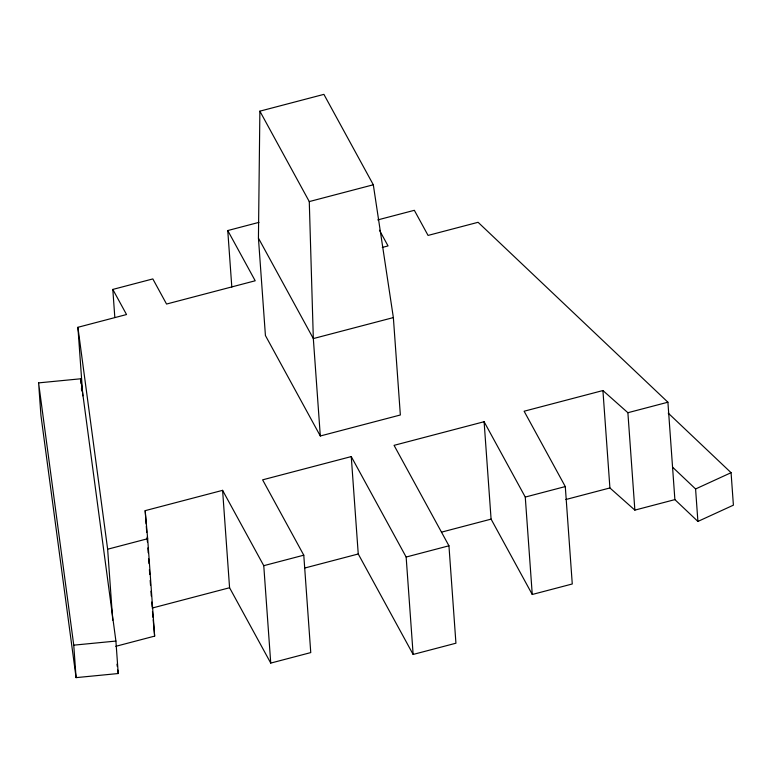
<?xml version="1.0" encoding="UTF-8"?>
<svg xmlns="http://www.w3.org/2000/svg" width="772" height="772" viewBox="0 0 772 772"><rect width="100%" height="100%" fill="white"/><g stroke="black" fill="none" stroke-linecap="round" stroke-linejoin="round"><path stroke-width="1.16" d="M258.437 238.123L259.875 111.168L323.902 94.367L373.31 184.778L393.363 317.582L400.35 414.989L320.312 435.987L265.423 335.53L258.437 238.123L313.326 338.58L320.312 435.987M672.557 467.156L695.582 488.965L731.074 472.696L733.4 505.158L697.907 521.438L674.882 499.619L667.905 402.212L478.09 222.297L428.064 235.421L414.342 210.312L377.749 219.914M259.875 111.168L309.273 201.579L373.31 184.778M231.812 287.068L227.759 230.548L258.987 222.355M114.796 317.089L112.808 289.423L152.827 278.924L166.549 304.043L255.204 280.776L227.759 230.548M82.816 395.843L77.904 327.299L126.531 314.542L112.808 289.423M382.275 247.436L388.046 245.921L379.467 230.23M393.363 317.582L313.326 338.58L309.273 201.579M146.12 523.879L145.175 510.649L222.597 490.345L263.763 565.683L270.74 663.09L310.759 652.591L303.782 555.184L262.615 479.837L351.26 456.58L406.149 557.037L413.136 654.444L455.934 643.211L448.947 545.804L394.058 445.347L484.102 421.724L525.269 497.072L532.255 594.479L572.274 583.979L565.287 486.572L524.12 411.225L602.922 390.545L627.887 412.711L634.864 510.118L674.882 499.619M112.731 620.167L107.646 549.22L147.664 538.721L145.175 510.649M627.887 412.711L667.905 402.212M263.763 565.683L303.782 555.184M525.269 497.072L565.287 486.572M152.161 608.056L229.573 587.743L270.74 663.09M304.583 568.067L358.247 553.987L413.136 654.444M441.449 532.159L491.088 519.131L532.255 594.479M565.866 499.513L609.909 487.952L634.864 510.118M406.149 557.037L448.947 545.804M115.771 646.318L154.641 636.118L147.664 538.721M38.6 382.883L80.751 378.782L115.906 641.069L118.232 673.531L76.081 677.633L40.926 415.346L38.6 382.883L73.755 645.16L76.081 677.633M73.755 645.16L115.906 641.069M668.224 413.117L731.074 472.696M77.904 327.299L107.646 549.22M116.977 664.171L117.296 666.516M117.759 670.028L118.232 673.531M152.47 611.569L152.991 617.417M153.194 619.752L154.641 636.118M695.582 488.965L697.907 521.438M602.922 390.545L609.909 487.952M484.102 421.724L491.088 519.131M351.26 456.58L358.247 553.987M222.597 490.345L229.573 587.743M146.294 526.292L146.728 532.304M147.076 537.109L147.413 541.925M147.848 547.937L148.195 552.742M148.62 558.754L148.967 563.57M149.401 569.582L149.749 574.387M150.173 580.399L150.521 585.215M150.955 591.227L151.293 596.032M151.727 602.044L152.074 606.86M80.751 378.782L81.099 383.597M81.446 388.403L81.61 390.806"/></g></svg>
